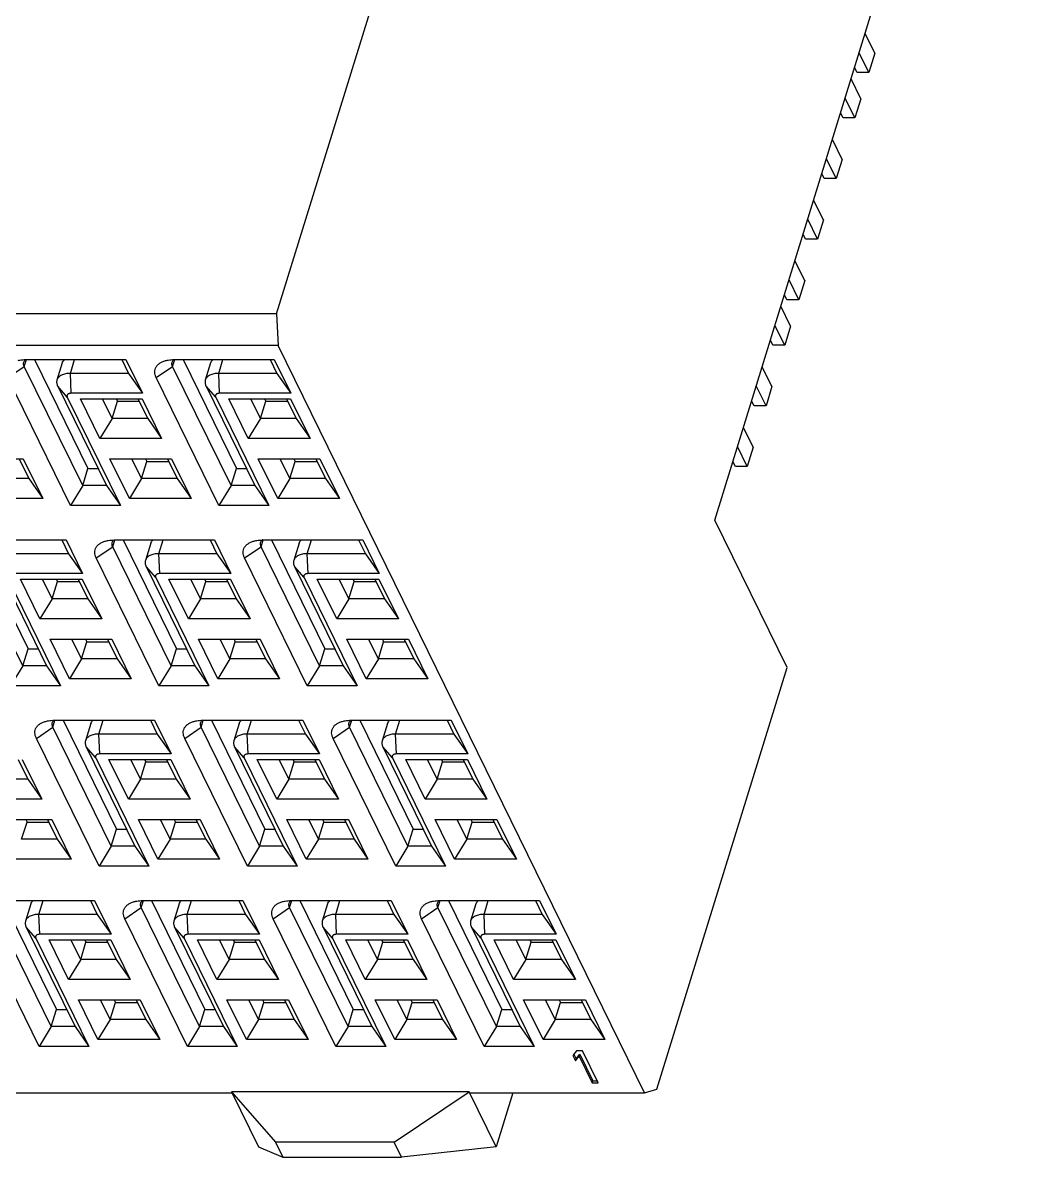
# Model space of a CAD drawing. Extents: x 0 to 420, y 0 to 297.
# Drawn here: x 295.8 to 311.19, y 201.78 to 219.38 of the extents above; entities that cross this region are included whole.
import ezdxf

# ---------------------------------------------------------------- set-up
doc = ezdxf.new("R2010")
doc.units = 0
doc.header["$LTSCALE"] = 23.1
doc.layers.get('0').update_dxf_attribs({"linetype": 'CONTINUOUS'})

msp = doc.modelspace()

# ---------------------------------------------------------------- linework, layer by layer
at = {"color": 7, "linetype": 'CONTINUOUS'}
for p, q in [((299.743, 214.865), (306.412, 236.446)), ((306.544, 211.665), (311.192, 226.705)), ((309.027, 218.904), (308.876, 219.212)), ((308.935, 218.606), (308.784, 218.914)), ((309.027, 218.904), (308.935, 218.606)), ((308.751, 218.606), (308.713, 218.684)), ((308.935, 218.606), (308.751, 218.606)), ((308.81, 218.199), (308.658, 218.507)), ((308.718, 217.901), (308.566, 218.209)), ((308.81, 218.199), (308.718, 217.901)), ((308.533, 217.901), (308.495, 217.979)), ((308.718, 217.901), (308.533, 217.901)), ((308.519, 217.259), (308.368, 217.567)), ((308.427, 216.961), (308.276, 217.269)), ((308.519, 217.259), (308.427, 216.961)), ((308.243, 216.961), (308.205, 217.039)), ((308.427, 216.961), (308.243, 216.961)), ((308.229, 216.319), (308.077, 216.627)), ((308.137, 216.021), (307.985, 216.329)), ((308.229, 216.319), (308.137, 216.021)), ((307.952, 216.021), (307.914, 216.099)), ((308.137, 216.021), (307.952, 216.021)), ((307.938, 215.379), (307.787, 215.687)), ((307.846, 215.081), (307.695, 215.389)), ((307.938, 215.379), (307.846, 215.081)), ((307.662, 215.081), (307.624, 215.159)), ((307.846, 215.081), (307.662, 215.081)), ((307.72, 214.674), (307.569, 214.982)), ((299.743, 214.865), (294.723, 214.865)), ((299.743, 214.865), (299.765, 214.373)), ((307.628, 214.376), (307.477, 214.684)), ((307.72, 214.674), (307.628, 214.376)), ((299.765, 214.373), (294.745, 214.373)), ((305.454, 202.78), (299.765, 214.373)), ((307.444, 214.376), (307.406, 214.454)), ((307.628, 214.376), (307.444, 214.376)), ((295.571, 213.873), (295.827, 214.045)), ((295.827, 214.045), (295.86, 214.153)), ((296.733, 212.199), (295.827, 214.045)), ((295.848, 214.153), (297.405, 214.153)), ((295.987, 214.153), (296.815, 212.465)), ((296.416, 214.101), (296.334, 213.835)), ((296.542, 213.94), (296.608, 214.153)), ((297.34, 214.153), (297.444, 213.94)), ((297.405, 214.153), (297.661, 213.63)), ((297.873, 213.873), (298.129, 214.045)), ((298.129, 214.045), (298.163, 214.153)), ((299.035, 212.199), (298.129, 214.045)), ((298.151, 214.153), (299.707, 214.153)), ((298.29, 214.153), (299.118, 212.465)), ((298.719, 214.101), (298.636, 213.835)), ((298.844, 213.94), (298.91, 214.153)), ((299.642, 214.153), (299.747, 213.94)), ((299.707, 214.153), (299.964, 213.63)), ((307.43, 213.734), (307.279, 214.042)), ((296.544, 211.89), (295.571, 213.873)), ((297.444, 213.94), (296.542, 213.94)), ((296.556, 213.63), (296.542, 213.94)), ((297.444, 213.94), (297.661, 213.63)), ((298.847, 211.89), (297.873, 213.873)), ((299.747, 213.94), (298.844, 213.94)), ((298.858, 213.63), (298.844, 213.94)), ((299.747, 213.94), (299.964, 213.63)), ((296.494, 213.568), (296.345, 213.741)), ((296.345, 213.741), (297.101, 212.199)), ((298.797, 213.568), (298.647, 213.741)), ((298.647, 213.741), (299.404, 212.199)), ((307.338, 213.436), (307.187, 213.744)), ((307.43, 213.734), (307.338, 213.436)), ((296.494, 213.568), (297.318, 211.89)), ((297.661, 213.63), (296.556, 213.63)), ((296.698, 213.547), (297.656, 213.547)), ((297, 212.931), (296.698, 213.547)), ((297.189, 213.24), (297.039, 213.547)), ((297.189, 213.24), (297.271, 213.507)), ((297.252, 213.547), (297.271, 213.507)), ((297.271, 213.507), (297.611, 213.507)), ((297.591, 213.547), (297.742, 213.24)), ((297.656, 213.547), (297.958, 212.931)), ((298.797, 213.568), (299.62, 211.89)), ((299.964, 213.63), (298.858, 213.63)), ((299.001, 213.547), (299.959, 213.547)), ((299.303, 212.931), (299.001, 213.547)), ((299.492, 213.24), (299.341, 213.547)), ((299.492, 213.24), (299.574, 213.507)), ((299.554, 213.547), (299.574, 213.507)), ((299.574, 213.507), (299.913, 213.507)), ((299.894, 213.547), (300.044, 213.24)), ((299.959, 213.547), (300.261, 212.931)), ((307.154, 213.436), (307.115, 213.514)), ((307.338, 213.436), (307.154, 213.436)), ((297.189, 213.24), (297, 212.931)), ((297.742, 213.24), (297.189, 213.24)), ((297.742, 213.24), (297.958, 212.931)), ((299.492, 213.24), (299.303, 212.931)), ((300.044, 213.24), (299.492, 213.24)), ((300.044, 213.24), (300.261, 212.931)), ((307.139, 212.794), (306.988, 213.102)), ((297.958, 212.931), (297, 212.931)), ((300.261, 212.931), (299.303, 212.931)), ((307.047, 212.496), (306.896, 212.804)), ((307.139, 212.794), (307.047, 212.496)), ((294.853, 212.614), (295.811, 212.614)), ((295.746, 212.614), (295.896, 212.308)), ((295.811, 212.614), (296.113, 211.999)), ((297.156, 212.614), (298.114, 212.614)), ((297.458, 211.999), (297.156, 212.614)), ((297.646, 212.308), (297.496, 212.614)), ((297.709, 212.614), (297.729, 212.574)), ((298.049, 212.614), (298.199, 212.308)), ((298.114, 212.614), (298.416, 211.999)), ((299.458, 212.614), (300.416, 212.614)), ((299.76, 211.999), (299.458, 212.614)), ((299.949, 212.308), (299.799, 212.614)), ((300.012, 212.614), (300.031, 212.574)), ((300.351, 212.614), (300.502, 212.308)), ((300.416, 212.614), (300.718, 211.999)), ((296.733, 212.199), (296.815, 212.465)), ((296.815, 212.465), (296.97, 212.465)), ((297.646, 212.308), (297.729, 212.574)), ((297.729, 212.574), (298.068, 212.574)), ((299.035, 212.199), (299.118, 212.465)), ((299.118, 212.465), (299.273, 212.465)), ((299.949, 212.308), (300.031, 212.574)), ((300.031, 212.574), (300.371, 212.574)), ((306.863, 212.496), (306.825, 212.574)), ((307.047, 212.496), (306.863, 212.496)), ((295.896, 212.308), (295.344, 212.308)), ((295.896, 212.308), (296.113, 211.999)), ((297.646, 212.308), (297.458, 211.999)), ((298.199, 212.308), (297.646, 212.308)), ((298.199, 212.308), (298.416, 211.999)), ((299.949, 212.308), (299.76, 211.999)), ((300.502, 212.308), (299.949, 212.308)), ((300.502, 212.308), (300.718, 211.999)), ((296.733, 212.199), (296.544, 211.89)), ((297.101, 212.199), (296.733, 212.199)), ((297.101, 212.199), (297.318, 211.89)), ((299.035, 212.199), (298.847, 211.89)), ((299.404, 212.199), (299.035, 212.199)), ((299.404, 212.199), (299.62, 211.89)), ((296.113, 211.999), (295.155, 211.999)), ((298.416, 211.999), (297.458, 211.999)), ((300.718, 211.999), (299.76, 211.999)), ((297.318, 211.89), (296.544, 211.89)), ((299.62, 211.89), (298.847, 211.89)), ((307.667, 209.378), (306.544, 211.665)), ((295.803, 209.402), (294.897, 211.248)), ((294.918, 211.355), (296.475, 211.355)), ((295.057, 211.355), (295.885, 209.668)), ((296.41, 211.355), (296.514, 211.142)), ((296.475, 211.355), (296.731, 210.833)), ((296.944, 211.076), (297.199, 211.248)), ((297.199, 211.248), (297.233, 211.355)), ((298.105, 209.402), (297.199, 211.248)), ((297.221, 211.355), (298.777, 211.355)), ((297.36, 211.355), (298.188, 209.668)), ((297.789, 211.304), (297.706, 211.038)), ((297.914, 211.142), (297.98, 211.355)), ((298.713, 211.355), (298.817, 211.142)), ((298.777, 211.355), (299.034, 210.833)), ((299.246, 211.076), (299.502, 211.248)), ((299.502, 211.248), (299.535, 211.355)), ((300.408, 209.402), (299.502, 211.248)), ((299.523, 211.355), (301.08, 211.355)), ((299.662, 211.355), (300.49, 209.668)), ((300.091, 211.304), (300.009, 211.038)), ((300.217, 211.142), (300.283, 211.355)), ((301.015, 211.355), (301.12, 211.142)), ((301.08, 211.355), (301.336, 210.833)), ((296.514, 211.142), (295.612, 211.142)), ((296.514, 211.142), (296.731, 210.833)), ((297.917, 209.093), (296.944, 211.076)), ((298.817, 211.142), (297.914, 211.142)), ((297.928, 210.833), (297.914, 211.142)), ((298.817, 211.142), (299.034, 210.833)), ((300.219, 209.093), (299.246, 211.076)), ((301.12, 211.142), (300.217, 211.142)), ((300.231, 210.833), (300.217, 211.142)), ((301.12, 211.142), (301.336, 210.833)), ((295.415, 210.943), (296.171, 209.402)), ((297.867, 210.771), (297.717, 210.943)), ((297.717, 210.943), (298.474, 209.402)), ((300.169, 210.771), (300.02, 210.943)), ((300.02, 210.943), (300.776, 209.402)), ((295.564, 210.771), (296.388, 209.093)), ((296.731, 210.833), (295.626, 210.833)), ((295.768, 210.749), (296.726, 210.749)), ((296.07, 210.134), (295.768, 210.749)), ((296.259, 210.443), (296.109, 210.749)), ((296.259, 210.443), (296.341, 210.709)), ((296.322, 210.749), (296.341, 210.709)), ((296.341, 210.709), (296.681, 210.709)), ((296.661, 210.749), (296.812, 210.443)), ((296.726, 210.749), (297.028, 210.134)), ((297.867, 210.771), (298.69, 209.093)), ((299.034, 210.833), (297.928, 210.833)), ((298.071, 210.749), (299.029, 210.749)), ((298.373, 210.134), (298.071, 210.749)), ((298.562, 210.443), (298.411, 210.749)), ((298.562, 210.443), (298.644, 210.709)), ((298.624, 210.749), (298.644, 210.709)), ((298.644, 210.709), (298.983, 210.709)), ((298.964, 210.749), (299.114, 210.443)), ((299.029, 210.749), (299.331, 210.134)), ((300.169, 210.771), (300.993, 209.093)), ((301.336, 210.833), (300.231, 210.833)), ((300.373, 210.749), (301.331, 210.749)), ((300.675, 210.134), (300.373, 210.749)), ((300.864, 210.443), (300.714, 210.749)), ((300.864, 210.443), (300.947, 210.709)), ((300.927, 210.749), (300.947, 210.709)), ((300.947, 210.709), (301.286, 210.709)), ((301.267, 210.749), (301.417, 210.443)), ((301.331, 210.749), (301.633, 210.134)), ((296.259, 210.443), (296.07, 210.134)), ((296.812, 210.443), (296.259, 210.443)), ((296.812, 210.443), (297.028, 210.134)), ((298.562, 210.443), (298.373, 210.134)), ((299.114, 210.443), (298.562, 210.443)), ((299.114, 210.443), (299.331, 210.134)), ((300.864, 210.443), (300.675, 210.134)), ((301.417, 210.443), (300.864, 210.443)), ((301.417, 210.443), (301.633, 210.134)), ((297.028, 210.134), (296.07, 210.134)), ((299.331, 210.134), (298.373, 210.134)), ((301.633, 210.134), (300.675, 210.134)), ((296.226, 209.817), (297.184, 209.817)), ((296.528, 209.201), (296.226, 209.817)), ((296.716, 209.511), (296.566, 209.817)), ((296.779, 209.817), (296.799, 209.777)), ((297.119, 209.817), (297.269, 209.511)), ((297.184, 209.817), (297.486, 209.201)), ((298.528, 209.817), (299.486, 209.817)), ((298.83, 209.201), (298.528, 209.817)), ((299.019, 209.511), (298.869, 209.817)), ((299.082, 209.817), (299.101, 209.777)), ((299.421, 209.817), (299.572, 209.511)), ((299.486, 209.817), (299.788, 209.201)), ((300.831, 209.817), (301.789, 209.817)), ((301.133, 209.201), (300.831, 209.817)), ((301.322, 209.511), (301.171, 209.817)), ((301.384, 209.817), (301.404, 209.777)), ((301.724, 209.817), (301.874, 209.511)), ((301.789, 209.817), (302.091, 209.201)), ((295.803, 209.402), (295.885, 209.668)), ((295.885, 209.668), (296.04, 209.668)), ((296.716, 209.511), (296.799, 209.777)), ((296.799, 209.777), (297.138, 209.777)), ((298.105, 209.402), (298.188, 209.668)), ((298.188, 209.668), (298.343, 209.668)), ((299.019, 209.511), (299.101, 209.777)), ((299.101, 209.777), (299.441, 209.777)), ((300.408, 209.402), (300.49, 209.668)), ((300.49, 209.668), (300.646, 209.668)), ((301.322, 209.511), (301.404, 209.777)), ((301.404, 209.777), (301.744, 209.777)), ((296.716, 209.511), (296.528, 209.201)), ((297.269, 209.511), (296.716, 209.511)), ((297.269, 209.511), (297.486, 209.201)), ((299.019, 209.511), (298.83, 209.201)), ((299.572, 209.511), (299.019, 209.511)), ((299.572, 209.511), (299.788, 209.201)), ((301.322, 209.511), (301.133, 209.201)), ((301.874, 209.511), (301.322, 209.511)), ((301.874, 209.511), (302.091, 209.201)), ((295.803, 209.402), (295.614, 209.093)), ((296.171, 209.402), (295.803, 209.402)), ((296.171, 209.402), (296.388, 209.093)), ((298.105, 209.402), (297.917, 209.093)), ((298.474, 209.402), (298.105, 209.402)), ((298.474, 209.402), (298.69, 209.093)), ((300.408, 209.402), (300.219, 209.093)), ((300.776, 209.402), (300.408, 209.402)), ((300.776, 209.402), (300.993, 209.093)), ((305.645, 202.837), (307.667, 209.378)), ((296.388, 209.093), (295.614, 209.093)), ((297.486, 209.201), (296.528, 209.201)), ((298.69, 209.093), (297.917, 209.093)), ((299.788, 209.201), (298.83, 209.201)), ((300.993, 209.093), (300.219, 209.093)), ((302.091, 209.201), (301.133, 209.201)), ((296.269, 208.451), (296.303, 208.558)), ((296.291, 208.558), (297.847, 208.558)), ((296.43, 208.558), (297.258, 206.871)), ((296.984, 208.345), (297.05, 208.558)), ((297.783, 208.558), (297.887, 208.345)), ((297.847, 208.558), (298.104, 208.036)), ((298.572, 208.451), (298.605, 208.558)), ((298.593, 208.558), (300.15, 208.558)), ((298.732, 208.558), (299.56, 206.871)), ((299.287, 208.345), (299.353, 208.558)), ((300.085, 208.558), (300.19, 208.345)), ((300.15, 208.558), (300.406, 208.036)), ((300.875, 208.451), (300.908, 208.558)), ((300.896, 208.558), (302.453, 208.558)), ((301.035, 208.558), (301.863, 206.871)), ((301.59, 208.345), (301.656, 208.558)), ((302.388, 208.558), (302.492, 208.345)), ((302.453, 208.558), (302.709, 208.036)), ((296.014, 208.278), (296.269, 208.451)), ((297.175, 206.605), (296.269, 208.451)), ((296.859, 208.507), (296.776, 208.241)), ((298.316, 208.278), (298.572, 208.451)), ((299.478, 206.605), (298.572, 208.451)), ((299.161, 208.507), (299.079, 208.241)), ((300.619, 208.278), (300.875, 208.451)), ((301.781, 206.605), (300.875, 208.451)), ((301.464, 208.507), (301.382, 208.241)), ((296.987, 206.295), (296.014, 208.278)), ((297.887, 208.345), (296.984, 208.345)), ((296.998, 208.036), (296.984, 208.345)), ((297.887, 208.345), (298.104, 208.036)), ((299.289, 206.295), (298.316, 208.278)), ((300.19, 208.345), (299.287, 208.345)), ((299.301, 208.036), (299.287, 208.345)), ((300.19, 208.345), (300.406, 208.036)), ((301.592, 206.295), (300.619, 208.278)), ((302.492, 208.345), (301.59, 208.345)), ((301.604, 208.036), (301.59, 208.345)), ((302.492, 208.345), (302.709, 208.036)), ((296.937, 207.974), (296.787, 208.146)), ((296.787, 208.146), (297.544, 206.605)), ((298.104, 208.036), (296.998, 208.036)), ((299.239, 207.974), (299.09, 208.146)), ((299.09, 208.146), (299.846, 206.605)), ((300.406, 208.036), (299.301, 208.036)), ((301.542, 207.974), (301.393, 208.146)), ((301.393, 208.146), (302.149, 206.605)), ((302.709, 208.036), (301.604, 208.036)), ((295.731, 207.952), (295.882, 207.646)), ((295.796, 207.952), (296.098, 207.337)), ((296.937, 207.974), (297.76, 206.295)), ((297.141, 207.952), (298.099, 207.952)), ((297.443, 207.337), (297.141, 207.952)), ((297.632, 207.646), (297.481, 207.952)), ((297.632, 207.646), (297.714, 207.912)), ((297.694, 207.952), (297.714, 207.912)), ((297.714, 207.912), (298.054, 207.912)), ((298.034, 207.952), (298.184, 207.646)), ((298.099, 207.952), (298.401, 207.337)), ((299.239, 207.974), (300.063, 206.295)), ((299.443, 207.952), (300.401, 207.952)), ((299.745, 207.337), (299.443, 207.952)), ((299.934, 207.646), (299.784, 207.952)), ((299.934, 207.646), (300.017, 207.912)), ((299.997, 207.952), (300.017, 207.912)), ((300.017, 207.912), (300.356, 207.912)), ((300.337, 207.952), (300.487, 207.646)), ((300.401, 207.952), (300.703, 207.337)), ((301.542, 207.974), (302.366, 206.295)), ((301.746, 207.952), (302.704, 207.952)), ((302.048, 207.337), (301.746, 207.952)), ((302.237, 207.646), (302.087, 207.952)), ((302.237, 207.646), (302.319, 207.912)), ((302.3, 207.952), (302.319, 207.912)), ((302.319, 207.912), (302.659, 207.912)), ((302.639, 207.952), (302.79, 207.646)), ((302.704, 207.952), (303.006, 207.337)), ((295.882, 207.646), (295.329, 207.646)), ((295.882, 207.646), (296.098, 207.337)), ((297.632, 207.646), (297.443, 207.337)), ((298.184, 207.646), (297.632, 207.646)), ((298.184, 207.646), (298.401, 207.337)), ((299.934, 207.646), (299.745, 207.337)), ((300.487, 207.646), (299.934, 207.646)), ((300.487, 207.646), (300.703, 207.337)), ((302.237, 207.646), (302.048, 207.337)), ((302.79, 207.646), (302.237, 207.646)), ((302.79, 207.646), (303.006, 207.337)), ((296.098, 207.337), (295.14, 207.337)), ((298.401, 207.337), (297.443, 207.337)), ((300.703, 207.337), (299.745, 207.337)), ((303.006, 207.337), (302.048, 207.337)), ((295.296, 207.02), (296.254, 207.02)), ((295.786, 206.713), (295.869, 206.98)), ((295.849, 207.02), (295.869, 206.98)), ((295.869, 206.98), (296.208, 206.98)), ((296.189, 207.02), (296.339, 206.713)), ((296.254, 207.02), (296.556, 206.404)), ((297.598, 207.02), (298.556, 207.02)), ((297.9, 206.404), (297.598, 207.02)), ((298.089, 206.713), (297.939, 207.02)), ((298.089, 206.713), (298.171, 206.98)), ((298.152, 207.02), (298.171, 206.98)), ((298.171, 206.98), (298.511, 206.98)), ((298.491, 207.02), (298.642, 206.713)), ((298.556, 207.02), (298.858, 206.404)), ((299.901, 207.02), (300.859, 207.02)), ((300.203, 206.404), (299.901, 207.02)), ((300.392, 206.713), (300.241, 207.02)), ((300.392, 206.713), (300.474, 206.98)), ((300.454, 207.02), (300.474, 206.98)), ((300.474, 206.98), (300.814, 206.98)), ((300.794, 207.02), (300.944, 206.713)), ((300.859, 207.02), (301.161, 206.404)), ((302.204, 207.02), (303.162, 207.02)), ((302.506, 206.404), (302.204, 207.02)), ((302.694, 206.713), (302.544, 207.02)), ((302.694, 206.713), (302.777, 206.98)), ((302.757, 207.02), (302.777, 206.98)), ((302.777, 206.98), (303.116, 206.98)), ((303.097, 207.02), (303.247, 206.713)), ((303.162, 207.02), (303.464, 206.404)), ((297.175, 206.605), (297.258, 206.871)), ((297.258, 206.871), (297.413, 206.871)), ((299.478, 206.605), (299.56, 206.871)), ((299.56, 206.871), (299.716, 206.871)), ((301.781, 206.605), (301.863, 206.871)), ((301.863, 206.871), (302.018, 206.871)), ((296.339, 206.713), (295.786, 206.713)), ((296.339, 206.713), (296.556, 206.404)), ((298.089, 206.713), (297.9, 206.404)), ((298.642, 206.713), (298.089, 206.713)), ((298.642, 206.713), (298.858, 206.404)), ((300.392, 206.713), (300.203, 206.404)), ((300.944, 206.713), (300.392, 206.713)), ((300.944, 206.713), (301.161, 206.404)), ((302.694, 206.713), (302.506, 206.404)), ((303.247, 206.713), (302.694, 206.713)), ((303.247, 206.713), (303.464, 206.404)), ((297.175, 206.605), (296.987, 206.295)), ((297.544, 206.605), (297.175, 206.605)), ((297.544, 206.605), (297.76, 206.295)), ((299.478, 206.605), (299.289, 206.295)), ((299.846, 206.605), (299.478, 206.605)), ((299.846, 206.605), (300.063, 206.295)), ((301.781, 206.605), (301.592, 206.295)), ((302.149, 206.605), (301.781, 206.605)), ((302.149, 206.605), (302.366, 206.295)), ((296.556, 206.404), (295.598, 206.404)), ((297.76, 206.295), (296.987, 206.295)), ((298.858, 206.404), (297.9, 206.404)), ((300.063, 206.295), (299.289, 206.295)), ((301.161, 206.404), (300.203, 206.404)), ((302.366, 206.295), (301.592, 206.295)), ((303.464, 206.404), (302.506, 206.404)), ((295.361, 205.761), (296.917, 205.761)), ((295.5, 205.761), (296.328, 204.074)), ((296.054, 205.548), (296.12, 205.761)), ((296.853, 205.761), (296.957, 205.548)), ((296.917, 205.761), (297.174, 205.239)), ((297.642, 205.653), (297.675, 205.761)), ((297.663, 205.761), (299.22, 205.761)), ((297.802, 205.761), (298.63, 204.074)), ((298.357, 205.548), (298.423, 205.761)), ((299.155, 205.761), (299.26, 205.548)), ((299.22, 205.761), (299.476, 205.239)), ((299.945, 205.653), (299.978, 205.761)), ((299.966, 205.761), (301.523, 205.761)), ((300.105, 205.761), (300.933, 204.074)), ((300.66, 205.548), (300.726, 205.761)), ((301.458, 205.761), (301.562, 205.548)), ((301.523, 205.761), (301.779, 205.239)), ((302.247, 205.653), (302.281, 205.761)), ((302.269, 205.761), (303.825, 205.761)), ((302.408, 205.761), (303.236, 204.074)), ((302.962, 205.548), (303.028, 205.761)), ((303.761, 205.761), (303.865, 205.548)), ((303.825, 205.761), (304.082, 205.239)), ((296.245, 203.807), (295.339, 205.653)), ((295.929, 205.71), (295.846, 205.443)), ((297.386, 205.481), (297.642, 205.653)), ((298.548, 203.807), (297.642, 205.653)), ((298.231, 205.71), (298.149, 205.443)), ((299.689, 205.481), (299.945, 205.653)), ((300.851, 203.807), (299.945, 205.653)), ((300.534, 205.71), (300.452, 205.443)), ((301.992, 205.481), (302.247, 205.653)), ((303.153, 203.807), (302.247, 205.653)), ((302.837, 205.71), (302.754, 205.443)), ((296.057, 203.498), (295.084, 205.481)), ((296.957, 205.548), (296.054, 205.548)), ((296.068, 205.239), (296.054, 205.548)), ((296.957, 205.548), (297.174, 205.239)), ((298.359, 203.498), (297.386, 205.481)), ((299.26, 205.548), (298.357, 205.548)), ((298.371, 205.239), (298.357, 205.548)), ((299.26, 205.548), (299.476, 205.239)), ((300.662, 203.498), (299.689, 205.481)), ((301.562, 205.548), (300.66, 205.548)), ((300.674, 205.239), (300.66, 205.548)), ((301.562, 205.548), (301.779, 205.239)), ((302.965, 203.498), (301.992, 205.481)), ((303.865, 205.548), (302.962, 205.548)), ((302.976, 205.239), (302.962, 205.548)), ((303.865, 205.548), (304.082, 205.239)), ((296.007, 205.177), (295.857, 205.349)), ((295.857, 205.349), (296.614, 203.807)), ((297.174, 205.239), (296.068, 205.239)), ((298.309, 205.177), (298.16, 205.349)), ((298.16, 205.349), (298.917, 203.807)), ((299.476, 205.239), (298.371, 205.239)), ((300.612, 205.177), (300.463, 205.349)), ((300.463, 205.349), (301.219, 203.807)), ((301.779, 205.239), (300.674, 205.239)), ((302.915, 205.177), (302.765, 205.349)), ((302.765, 205.349), (303.522, 203.807)), ((304.082, 205.239), (302.976, 205.239)), ((296.007, 205.177), (296.83, 203.498)), ((296.211, 205.155), (297.169, 205.155)), ((296.513, 204.539), (296.211, 205.155)), ((296.702, 204.848), (296.551, 205.155)), ((296.702, 204.848), (296.784, 205.115)), ((296.764, 205.155), (296.784, 205.115)), ((296.784, 205.115), (297.124, 205.115)), ((297.104, 205.155), (297.254, 204.848)), ((297.169, 205.155), (297.471, 204.539)), ((298.309, 205.177), (299.133, 203.498)), ((298.514, 205.155), (299.471, 205.155)), ((298.815, 204.539), (298.514, 205.155)), ((299.004, 204.848), (298.854, 205.155)), ((299.004, 204.848), (299.087, 205.115)), ((299.067, 205.155), (299.087, 205.115)), ((299.087, 205.115), (299.426, 205.115)), ((299.407, 205.155), (299.557, 204.848)), ((299.471, 205.155), (299.773, 204.539)), ((300.612, 205.177), (301.436, 203.498)), ((300.816, 205.155), (301.774, 205.155)), ((301.118, 204.539), (300.816, 205.155)), ((301.307, 204.848), (301.157, 205.155)), ((301.307, 204.848), (301.389, 205.115)), ((301.37, 205.155), (301.389, 205.115)), ((301.389, 205.115), (301.729, 205.115)), ((301.709, 205.155), (301.86, 204.848)), ((301.774, 205.155), (302.076, 204.539)), ((302.915, 205.177), (303.738, 203.498)), ((303.119, 205.155), (304.077, 205.155)), ((303.421, 204.539), (303.119, 205.155)), ((303.61, 204.848), (303.459, 205.155)), ((303.61, 204.848), (303.692, 205.115)), ((303.672, 205.155), (303.692, 205.115)), ((303.692, 205.115), (304.032, 205.115)), ((304.012, 205.155), (304.162, 204.848)), ((304.077, 205.155), (304.379, 204.539)), ((296.702, 204.848), (296.513, 204.539)), ((297.254, 204.848), (296.702, 204.848)), ((297.254, 204.848), (297.471, 204.539)), ((299.004, 204.848), (298.815, 204.539)), ((299.557, 204.848), (299.004, 204.848)), ((299.557, 204.848), (299.773, 204.539)), ((301.307, 204.848), (301.118, 204.539)), ((301.86, 204.848), (301.307, 204.848)), ((301.86, 204.848), (302.076, 204.539)), ((303.61, 204.848), (303.421, 204.539)), ((304.162, 204.848), (303.61, 204.848)), ((304.162, 204.848), (304.379, 204.539)), ((297.471, 204.539), (296.513, 204.539)), ((299.773, 204.539), (298.815, 204.539)), ((302.076, 204.539), (301.118, 204.539)), ((304.379, 204.539), (303.421, 204.539)), ((296.668, 204.222), (297.626, 204.222)), ((296.97, 203.607), (296.668, 204.222)), ((297.159, 203.916), (297.009, 204.222)), ((297.159, 203.916), (297.241, 204.182)), ((297.222, 204.222), (297.241, 204.182)), ((297.241, 204.182), (297.581, 204.182)), ((297.562, 204.222), (297.712, 203.916)), ((297.626, 204.222), (297.928, 203.607)), ((298.971, 204.222), (299.929, 204.222)), ((299.273, 203.607), (298.971, 204.222)), ((299.462, 203.916), (299.312, 204.222)), ((299.462, 203.916), (299.544, 204.182)), ((299.525, 204.222), (299.544, 204.182)), ((299.544, 204.182), (299.884, 204.182)), ((299.864, 204.222), (300.014, 203.916)), ((299.929, 204.222), (300.231, 203.607)), ((301.274, 204.222), (302.232, 204.222)), ((301.576, 203.607), (301.274, 204.222)), ((301.764, 203.916), (301.614, 204.222)), ((301.764, 203.916), (301.847, 204.182)), ((301.827, 204.222), (301.847, 204.182)), ((301.847, 204.182), (302.186, 204.182)), ((302.167, 204.222), (302.317, 203.916)), ((302.232, 204.222), (302.534, 203.607)), ((303.576, 204.222), (304.534, 204.222)), ((303.878, 203.607), (303.576, 204.222)), ((304.067, 203.916), (303.917, 204.222)), ((304.067, 203.916), (304.149, 204.182)), ((304.13, 204.222), (304.149, 204.182)), ((304.149, 204.182), (304.489, 204.182)), ((304.469, 204.222), (304.62, 203.916)), ((304.534, 204.222), (304.836, 203.607)), ((296.245, 203.807), (296.328, 204.074)), ((296.328, 204.074), (296.483, 204.074)), ((298.548, 203.807), (298.63, 204.074)), ((298.63, 204.074), (298.786, 204.074)), ((300.851, 203.807), (300.933, 204.074)), ((300.933, 204.074), (301.088, 204.074)), ((303.153, 203.807), (303.236, 204.074)), ((303.236, 204.074), (303.391, 204.074)), ((296.245, 203.807), (296.057, 203.498)), ((296.614, 203.807), (296.245, 203.807)), ((296.614, 203.807), (296.83, 203.498)), ((297.159, 203.916), (296.97, 203.607)), ((297.712, 203.916), (297.159, 203.916)), ((297.712, 203.916), (297.928, 203.607)), ((298.548, 203.807), (298.359, 203.498)), ((298.917, 203.807), (298.548, 203.807)), ((298.917, 203.807), (299.133, 203.498)), ((299.462, 203.916), (299.273, 203.607)), ((300.014, 203.916), (299.462, 203.916)), ((300.014, 203.916), (300.231, 203.607)), ((300.851, 203.807), (300.662, 203.498)), ((301.219, 203.807), (300.851, 203.807)), ((301.219, 203.807), (301.436, 203.498)), ((301.764, 203.916), (301.576, 203.607)), ((302.317, 203.916), (301.764, 203.916)), ((302.317, 203.916), (302.534, 203.607)), ((303.153, 203.807), (302.965, 203.498)), ((303.522, 203.807), (303.153, 203.807)), ((303.522, 203.807), (303.738, 203.498)), ((304.067, 203.916), (303.878, 203.607)), ((304.62, 203.916), (304.067, 203.916)), ((304.62, 203.916), (304.836, 203.607)), ((296.83, 203.498), (296.057, 203.498)), ((297.928, 203.607), (296.97, 203.607)), ((299.133, 203.498), (298.359, 203.498)), ((300.231, 203.607), (299.273, 203.607)), ((301.436, 203.498), (300.662, 203.498)), ((302.534, 203.607), (301.576, 203.607)), ((303.738, 203.498), (302.965, 203.498)), ((304.836, 203.607), (303.878, 203.607)), ((304.397, 203.433), (304.341, 203.359)), ((304.341, 203.359), (304.382, 203.274)), ((304.356, 203.379), (304.392, 203.306)), ((304.382, 203.274), (304.438, 203.348)), ((304.382, 203.274), (304.392, 203.306)), ((304.392, 203.306), (304.448, 203.38)), ((304.489, 203.433), (304.397, 203.433)), ((304.438, 203.348), (304.448, 203.38)), ((304.438, 203.348), (304.641, 202.936)), ((304.448, 203.38), (304.65, 202.967)), ((304.733, 202.936), (304.489, 203.433)), ((304.641, 202.936), (304.65, 202.967)), ((304.641, 202.936), (304.733, 202.936)), ((304.65, 202.967), (304.717, 202.967)), ((288.921, 202.78), (299.052, 202.78)), ((302.729, 202.796), (299.045, 202.796)), ((299.045, 202.796), (299.724, 202.012)), ((299.045, 202.796), (299.464, 201.941)), ((301.566, 202.012), (302.729, 202.796)), ((303.148, 201.941), (302.729, 202.796)), ((302.737, 202.78), (305.454, 202.78)), ((303.408, 202.78), (303.148, 201.941)), ((305.454, 202.78), (305.645, 202.837)), ((299.464, 201.941), (299.838, 201.779)), ((301.566, 202.012), (299.724, 202.012)), ((299.724, 202.012), (299.838, 201.779)), ((301.68, 201.779), (301.566, 202.012)), ((303.148, 201.941), (301.68, 201.779)), ((299.838, 201.779), (301.68, 201.779))]:
    msp.add_line(p, q, dxfattribs=at)
for centre in [(295.913, 214.073), (298.215, 214.073), (297.285, 211.276), (299.588, 211.276), (296.355, 208.478), (298.658, 208.478), (300.961, 208.478), (297.728, 205.681), (300.031, 205.681), (302.333, 205.681)]:
    msp.add_arc(centre, 0.104, 129.9109, 130.8866, dxfattribs=at)
for points, knots in [([(295.731, 214.14), (295.74, 214.142), (295.778, 214.15), (295.818, 214.153), (295.848, 214.153)], [0, 0, 0, 0, 0.237804, 1, 1, 1, 1]), ([(295.827, 214.045), (295.821, 214.056), (295.816, 214.074), (295.815, 214.097), (295.817, 214.108), (295.819, 214.113)], [0, 0, 0, 0, 0.524624, 0.765859, 1, 1, 1, 1]), ([(295.819, 214.113), (295.821, 214.12), (295.828, 214.135), (295.839, 214.146), (295.845, 214.151)], [0, 0, 0, 0, 0.486303, 1, 1, 1, 1]), ([(296.416, 214.101), (296.419, 214.111), (296.428, 214.13), (296.442, 214.146), (296.45, 214.153)], [0, 0, 0, 0, 0.487408, 1, 1, 1, 1]), ([(297.873, 213.873), (297.867, 213.887), (297.856, 213.915), (297.849, 213.959), (297.855, 214.001), (297.871, 214.04), (297.899, 214.074), (297.936, 214.103), (297.982, 214.125), (298.015, 214.136), (298.033, 214.14)], [0, 0, 0, 0, 0.128285, 0.246477, 0.358631, 0.470091, 0.586364, 0.711891, 0.849419, 1, 1, 1, 1]), ([(298.033, 214.14), (298.042, 214.142), (298.081, 214.15), (298.121, 214.153), (298.151, 214.153)], [0, 0, 0, 0, 0.237804, 1, 1, 1, 1]), ([(298.129, 214.045), (298.124, 214.056), (298.118, 214.074), (298.118, 214.097), (298.12, 214.108), (298.121, 214.113)], [0, 0, 0, 0, 0.524624, 0.765859, 1, 1, 1, 1]), ([(298.121, 214.113), (298.124, 214.12), (298.131, 214.135), (298.141, 214.146), (298.147, 214.151)], [0, 0, 0, 0, 0.486303, 1, 1, 1, 1]), ([(298.719, 214.101), (298.722, 214.111), (298.731, 214.13), (298.744, 214.146), (298.752, 214.153)], [0, 0, 0, 0, 0.487408, 1, 1, 1, 1]), ([(296.542, 213.94), (296.517, 213.94), (296.47, 213.936), (296.415, 213.918), (296.379, 213.897), (296.359, 213.879), (296.343, 213.858), (296.336, 213.843), (296.334, 213.835)], [0, 0, 0, 0, 0.303136, 0.568677, 0.687088, 0.79692, 0.900234, 1, 1, 1, 1]), ([(298.844, 213.94), (298.819, 213.94), (298.772, 213.936), (298.717, 213.918), (298.682, 213.897), (298.661, 213.879), (298.646, 213.858), (298.639, 213.843), (298.636, 213.835)], [0, 0, 0, 0, 0.303136, 0.568677, 0.687088, 0.79692, 0.900234, 1, 1, 1, 1]), ([(296.334, 213.835), (296.331, 213.828), (296.328, 213.813), (296.329, 213.789), (296.334, 213.764), (296.341, 213.749), (296.345, 213.741)], [0, 0, 0, 0, 0.233696, 0.474473, 0.728411, 1, 1, 1, 1]), ([(298.636, 213.835), (298.634, 213.828), (298.631, 213.813), (298.632, 213.789), (298.637, 213.764), (298.643, 213.749), (298.647, 213.741)], [0, 0, 0, 0, 0.233696, 0.474473, 0.728411, 1, 1, 1, 1]), ([(296.556, 213.63), (296.545, 213.63), (296.528, 213.629), (296.51, 213.621), (296.499, 213.613), (296.492, 213.603), (296.489, 213.592), (296.489, 213.58), (296.492, 213.572), (296.494, 213.568)], [0, 0, 0, 0, 0.308853, 0.441708, 0.560274, 0.668318, 0.772532, 0.880894, 1, 1, 1, 1]), ([(298.858, 213.63), (298.847, 213.63), (298.831, 213.629), (298.812, 213.621), (298.802, 213.613), (298.795, 213.603), (298.791, 213.592), (298.792, 213.58), (298.795, 213.572), (298.797, 213.568)], [0, 0, 0, 0, 0.308853, 0.441708, 0.560274, 0.668318, 0.772532, 0.880894, 1, 1, 1, 1]), ([(296.944, 211.076), (296.937, 211.09), (296.926, 211.118), (296.92, 211.162), (296.925, 211.204), (296.941, 211.243), (296.969, 211.277), (297.006, 211.305), (297.052, 211.328), (297.085, 211.338), (297.103, 211.343)], [0, 0, 0, 0, 0.128285, 0.246477, 0.358631, 0.470091, 0.586364, 0.711891, 0.849419, 1, 1, 1, 1]), ([(297.103, 211.343), (297.112, 211.345), (297.151, 211.352), (297.191, 211.355), (297.221, 211.355)], [0, 0, 0, 0, 0.237804, 1, 1, 1, 1]), ([(297.199, 211.248), (297.194, 211.259), (297.188, 211.276), (297.188, 211.3), (297.19, 211.311), (297.192, 211.316)], [0, 0, 0, 0, 0.524624, 0.765859, 1, 1, 1, 1]), ([(297.192, 211.316), (297.194, 211.323), (297.201, 211.337), (297.211, 211.349), (297.217, 211.354)], [0, 0, 0, 0, 0.486303, 1, 1, 1, 1]), ([(297.789, 211.304), (297.792, 211.314), (297.801, 211.333), (297.814, 211.348), (297.822, 211.355)], [0, 0, 0, 0, 0.487408, 1, 1, 1, 1]), ([(299.246, 211.076), (299.239, 211.09), (299.228, 211.118), (299.222, 211.162), (299.227, 211.204), (299.244, 211.243), (299.272, 211.277), (299.309, 211.305), (299.354, 211.328), (299.388, 211.338), (299.406, 211.343)], [0, 0, 0, 0, 0.128285, 0.246477, 0.358631, 0.470091, 0.586364, 0.711891, 0.849419, 1, 1, 1, 1]), ([(299.406, 211.343), (299.415, 211.345), (299.454, 211.352), (299.493, 211.355), (299.523, 211.355)], [0, 0, 0, 0, 0.237804, 1, 1, 1, 1]), ([(299.502, 211.248), (299.497, 211.259), (299.491, 211.276), (299.49, 211.3), (299.493, 211.311), (299.494, 211.316)], [0, 0, 0, 0, 0.524624, 0.765859, 1, 1, 1, 1]), ([(299.494, 211.316), (299.496, 211.323), (299.503, 211.337), (299.514, 211.349), (299.52, 211.354)], [0, 0, 0, 0, 0.486303, 1, 1, 1, 1]), ([(300.091, 211.304), (300.094, 211.314), (300.103, 211.333), (300.117, 211.348), (300.125, 211.355)], [0, 0, 0, 0, 0.487408, 1, 1, 1, 1]), ([(297.706, 211.038), (297.704, 211.031), (297.701, 211.015), (297.702, 210.992), (297.707, 210.967), (297.713, 210.951), (297.717, 210.943)], [0, 0, 0, 0, 0.233696, 0.474473, 0.728411, 1, 1, 1, 1]), ([(297.914, 211.142), (297.889, 211.142), (297.842, 211.138), (297.787, 211.121), (297.752, 211.1), (297.731, 211.082), (297.716, 211.061), (297.709, 211.046), (297.706, 211.038)], [0, 0, 0, 0, 0.303136, 0.568677, 0.687088, 0.79692, 0.900234, 1, 1, 1, 1]), ([(300.009, 211.038), (300.007, 211.031), (300.004, 211.015), (300.004, 210.992), (300.01, 210.967), (300.016, 210.951), (300.02, 210.943)], [0, 0, 0, 0, 0.233696, 0.474473, 0.728411, 1, 1, 1, 1]), ([(300.217, 211.142), (300.192, 211.142), (300.145, 211.138), (300.09, 211.121), (300.055, 211.1), (300.034, 211.082), (300.018, 211.061), (300.011, 211.046), (300.009, 211.038)], [0, 0, 0, 0, 0.303136, 0.568677, 0.687088, 0.79692, 0.900234, 1, 1, 1, 1]), ([(297.928, 210.833), (297.917, 210.833), (297.901, 210.831), (297.882, 210.823), (297.872, 210.816), (297.865, 210.806), (297.861, 210.795), (297.862, 210.783), (297.865, 210.775), (297.867, 210.771)], [0, 0, 0, 0, 0.308853, 0.441708, 0.560274, 0.668318, 0.772532, 0.880894, 1, 1, 1, 1]), ([(300.231, 210.833), (300.22, 210.833), (300.204, 210.831), (300.185, 210.823), (300.175, 210.816), (300.167, 210.806), (300.164, 210.795), (300.165, 210.783), (300.167, 210.775), (300.169, 210.771)], [0, 0, 0, 0, 0.308853, 0.441708, 0.560274, 0.668318, 0.772532, 0.880894, 1, 1, 1, 1]), ([(296.173, 208.545), (296.183, 208.548), (296.221, 208.555), (296.261, 208.558), (296.291, 208.558)], [0, 0, 0, 0, 0.237804, 1, 1, 1, 1]), ([(296.262, 208.519), (296.264, 208.526), (296.271, 208.54), (296.281, 208.552), (296.287, 208.557)], [0, 0, 0, 0, 0.486303, 1, 1, 1, 1]), ([(296.859, 208.507), (296.862, 208.517), (296.871, 208.535), (296.884, 208.551), (296.892, 208.558)], [0, 0, 0, 0, 0.487408, 1, 1, 1, 1]), ([(298.476, 208.545), (298.485, 208.548), (298.524, 208.555), (298.563, 208.558), (298.593, 208.558)], [0, 0, 0, 0, 0.237804, 1, 1, 1, 1]), ([(298.564, 208.519), (298.566, 208.526), (298.573, 208.54), (298.584, 208.552), (298.59, 208.557)], [0, 0, 0, 0, 0.486303, 1, 1, 1, 1]), ([(299.161, 208.507), (299.164, 208.517), (299.173, 208.535), (299.187, 208.551), (299.195, 208.558)], [0, 0, 0, 0, 0.487408, 1, 1, 1, 1]), ([(300.779, 208.545), (300.788, 208.548), (300.826, 208.555), (300.866, 208.558), (300.896, 208.558)], [0, 0, 0, 0, 0.237804, 1, 1, 1, 1]), ([(300.867, 208.519), (300.869, 208.526), (300.876, 208.54), (300.887, 208.552), (300.893, 208.557)], [0, 0, 0, 0, 0.486303, 1, 1, 1, 1]), ([(301.464, 208.507), (301.467, 208.517), (301.476, 208.535), (301.49, 208.551), (301.498, 208.558)], [0, 0, 0, 0, 0.487408, 1, 1, 1, 1]), ([(296.014, 208.278), (296.007, 208.292), (295.996, 208.321), (295.99, 208.365), (295.995, 208.407), (296.011, 208.446), (296.039, 208.48), (296.076, 208.508), (296.122, 208.531), (296.155, 208.541), (296.173, 208.545)], [0, 0, 0, 0, 0.128285, 0.246477, 0.358631, 0.470091, 0.586364, 0.711891, 0.849419, 1, 1, 1, 1]), ([(296.269, 208.451), (296.264, 208.462), (296.258, 208.479), (296.258, 208.502), (296.26, 208.513), (296.262, 208.519)], [0, 0, 0, 0, 0.524624, 0.765859, 1, 1, 1, 1]), ([(298.316, 208.278), (298.309, 208.292), (298.298, 208.321), (298.292, 208.365), (298.297, 208.407), (298.314, 208.446), (298.342, 208.48), (298.379, 208.508), (298.424, 208.531), (298.458, 208.541), (298.476, 208.545)], [0, 0, 0, 0, 0.128285, 0.246477, 0.358631, 0.470091, 0.586364, 0.711891, 0.849419, 1, 1, 1, 1]), ([(298.572, 208.451), (298.567, 208.462), (298.561, 208.479), (298.56, 208.502), (298.563, 208.513), (298.564, 208.519)], [0, 0, 0, 0, 0.524624, 0.765859, 1, 1, 1, 1]), ([(300.619, 208.278), (300.612, 208.292), (300.601, 208.321), (300.595, 208.365), (300.6, 208.407), (300.617, 208.446), (300.644, 208.48), (300.681, 208.508), (300.727, 208.531), (300.761, 208.541), (300.779, 208.545)], [0, 0, 0, 0, 0.128285, 0.246477, 0.358631, 0.470091, 0.586364, 0.711891, 0.849419, 1, 1, 1, 1]), ([(300.875, 208.451), (300.869, 208.462), (300.864, 208.479), (300.863, 208.502), (300.865, 208.513), (300.867, 208.519)], [0, 0, 0, 0, 0.524624, 0.765859, 1, 1, 1, 1]), ([(296.776, 208.241), (296.774, 208.233), (296.771, 208.218), (296.772, 208.194), (296.777, 208.17), (296.783, 208.154), (296.787, 208.146)], [0, 0, 0, 0, 0.233696, 0.474473, 0.728411, 1, 1, 1, 1]), ([(296.984, 208.345), (296.959, 208.345), (296.912, 208.341), (296.857, 208.324), (296.822, 208.303), (296.801, 208.285), (296.786, 208.264), (296.779, 208.248), (296.776, 208.241)], [0, 0, 0, 0, 0.303136, 0.568677, 0.687088, 0.79692, 0.900234, 1, 1, 1, 1]), ([(299.079, 208.241), (299.077, 208.233), (299.074, 208.218), (299.074, 208.194), (299.08, 208.17), (299.086, 208.154), (299.09, 208.146)], [0, 0, 0, 0, 0.233696, 0.474473, 0.728411, 1, 1, 1, 1]), ([(299.287, 208.345), (299.262, 208.345), (299.215, 208.341), (299.16, 208.324), (299.125, 208.303), (299.104, 208.285), (299.088, 208.264), (299.081, 208.248), (299.079, 208.241)], [0, 0, 0, 0, 0.303136, 0.568677, 0.687088, 0.79692, 0.900234, 1, 1, 1, 1]), ([(301.382, 208.241), (301.379, 208.233), (301.376, 208.218), (301.377, 208.194), (301.382, 208.17), (301.389, 208.154), (301.393, 208.146)], [0, 0, 0, 0, 0.233696, 0.474473, 0.728411, 1, 1, 1, 1]), ([(301.59, 208.345), (301.565, 208.345), (301.518, 208.341), (301.463, 208.324), (301.428, 208.303), (301.407, 208.285), (301.391, 208.264), (301.384, 208.248), (301.382, 208.241)], [0, 0, 0, 0, 0.303136, 0.568677, 0.687088, 0.79692, 0.900234, 1, 1, 1, 1]), ([(296.998, 208.036), (296.987, 208.036), (296.971, 208.034), (296.952, 208.026), (296.942, 208.018), (296.935, 208.009), (296.931, 207.998), (296.932, 207.985), (296.935, 207.978), (296.937, 207.974)], [0, 0, 0, 0, 0.308853, 0.441708, 0.560274, 0.668318, 0.772532, 0.880894, 1, 1, 1, 1]), ([(299.301, 208.036), (299.29, 208.036), (299.274, 208.034), (299.255, 208.026), (299.245, 208.018), (299.237, 208.009), (299.234, 207.998), (299.235, 207.985), (299.237, 207.978), (299.239, 207.974)], [0, 0, 0, 0, 0.308853, 0.441708, 0.560274, 0.668318, 0.772532, 0.880894, 1, 1, 1, 1]), ([(301.604, 208.036), (301.593, 208.036), (301.576, 208.034), (301.558, 208.026), (301.547, 208.018), (301.54, 208.009), (301.537, 207.998), (301.537, 207.985), (301.54, 207.978), (301.542, 207.974)], [0, 0, 0, 0, 0.308853, 0.441708, 0.560274, 0.668318, 0.772532, 0.880894, 1, 1, 1, 1]), ([(295.929, 205.71), (295.932, 205.719), (295.941, 205.738), (295.954, 205.754), (295.962, 205.761)], [0, 0, 0, 0, 0.487408, 1, 1, 1, 1]), ([(297.386, 205.481), (297.379, 205.495), (297.368, 205.524), (297.362, 205.568), (297.367, 205.61), (297.384, 205.648), (297.412, 205.682), (297.449, 205.711), (297.494, 205.734), (297.528, 205.744), (297.546, 205.748)], [0, 0, 0, 0, 0.128285, 0.246477, 0.358631, 0.470091, 0.586364, 0.711891, 0.849419, 1, 1, 1, 1]), ([(297.546, 205.748), (297.555, 205.75), (297.594, 205.758), (297.633, 205.761), (297.663, 205.761)], [0, 0, 0, 0, 0.237804, 1, 1, 1, 1]), ([(297.634, 205.721), (297.636, 205.729), (297.643, 205.743), (297.654, 205.754), (297.66, 205.76)], [0, 0, 0, 0, 0.486303, 1, 1, 1, 1]), ([(298.231, 205.71), (298.234, 205.719), (298.243, 205.738), (298.257, 205.754), (298.265, 205.761)], [0, 0, 0, 0, 0.487408, 1, 1, 1, 1]), ([(299.689, 205.481), (299.682, 205.495), (299.671, 205.524), (299.665, 205.568), (299.67, 205.61), (299.687, 205.648), (299.714, 205.682), (299.751, 205.711), (299.797, 205.734), (299.831, 205.744), (299.849, 205.748)], [0, 0, 0, 0, 0.128285, 0.246477, 0.358631, 0.470091, 0.586364, 0.711891, 0.849419, 1, 1, 1, 1]), ([(299.849, 205.748), (299.858, 205.75), (299.897, 205.758), (299.936, 205.761), (299.966, 205.761)], [0, 0, 0, 0, 0.237804, 1, 1, 1, 1]), ([(299.937, 205.721), (299.939, 205.729), (299.946, 205.743), (299.957, 205.754), (299.963, 205.76)], [0, 0, 0, 0, 0.486303, 1, 1, 1, 1]), ([(300.534, 205.71), (300.537, 205.719), (300.546, 205.738), (300.56, 205.754), (300.568, 205.761)], [0, 0, 0, 0, 0.487408, 1, 1, 1, 1]), ([(301.992, 205.481), (301.985, 205.495), (301.974, 205.524), (301.968, 205.568), (301.973, 205.61), (301.989, 205.648), (302.017, 205.682), (302.054, 205.711), (302.1, 205.734), (302.133, 205.744), (302.151, 205.748)], [0, 0, 0, 0, 0.128285, 0.246477, 0.358631, 0.470091, 0.586364, 0.711891, 0.849419, 1, 1, 1, 1]), ([(302.151, 205.748), (302.161, 205.75), (302.199, 205.758), (302.239, 205.761), (302.269, 205.761)], [0, 0, 0, 0, 0.237804, 1, 1, 1, 1]), ([(302.24, 205.721), (302.242, 205.729), (302.249, 205.743), (302.259, 205.754), (302.265, 205.76)], [0, 0, 0, 0, 0.486303, 1, 1, 1, 1]), ([(302.837, 205.71), (302.84, 205.719), (302.849, 205.738), (302.862, 205.754), (302.87, 205.761)], [0, 0, 0, 0, 0.487408, 1, 1, 1, 1]), ([(297.642, 205.653), (297.637, 205.664), (297.631, 205.682), (297.631, 205.705), (297.633, 205.716), (297.634, 205.721)], [0, 0, 0, 0, 0.524624, 0.765859, 1, 1, 1, 1]), ([(299.945, 205.653), (299.939, 205.664), (299.934, 205.682), (299.933, 205.705), (299.935, 205.716), (299.937, 205.721)], [0, 0, 0, 0, 0.524624, 0.765859, 1, 1, 1, 1]), ([(302.247, 205.653), (302.242, 205.664), (302.236, 205.682), (302.236, 205.705), (302.238, 205.716), (302.24, 205.721)], [0, 0, 0, 0, 0.524624, 0.765859, 1, 1, 1, 1]), ([(295.846, 205.443), (295.844, 205.436), (295.841, 205.421), (295.842, 205.397), (295.847, 205.373), (295.853, 205.357), (295.857, 205.349)], [0, 0, 0, 0, 0.233696, 0.474473, 0.728411, 1, 1, 1, 1]), ([(296.054, 205.548), (296.029, 205.548), (295.982, 205.544), (295.927, 205.527), (295.892, 205.506), (295.871, 205.487), (295.856, 205.467), (295.849, 205.451), (295.846, 205.443)], [0, 0, 0, 0, 0.303136, 0.568677, 0.687088, 0.79692, 0.900234, 1, 1, 1, 1]), ([(298.149, 205.443), (298.147, 205.436), (298.144, 205.421), (298.144, 205.397), (298.15, 205.373), (298.156, 205.357), (298.16, 205.349)], [0, 0, 0, 0, 0.233696, 0.474473, 0.728411, 1, 1, 1, 1]), ([(298.357, 205.548), (298.332, 205.548), (298.285, 205.544), (298.23, 205.527), (298.195, 205.506), (298.174, 205.487), (298.158, 205.467), (298.151, 205.451), (298.149, 205.443)], [0, 0, 0, 0, 0.303136, 0.568677, 0.687088, 0.79692, 0.900234, 1, 1, 1, 1]), ([(300.452, 205.443), (300.449, 205.436), (300.447, 205.421), (300.447, 205.397), (300.452, 205.373), (300.459, 205.357), (300.463, 205.349)], [0, 0, 0, 0, 0.233696, 0.474473, 0.728411, 1, 1, 1, 1]), ([(300.66, 205.548), (300.635, 205.548), (300.588, 205.544), (300.533, 205.527), (300.498, 205.506), (300.477, 205.487), (300.461, 205.467), (300.454, 205.451), (300.452, 205.443)], [0, 0, 0, 0, 0.303136, 0.568677, 0.687088, 0.79692, 0.900234, 1, 1, 1, 1]), ([(302.754, 205.443), (302.752, 205.436), (302.749, 205.421), (302.75, 205.397), (302.755, 205.373), (302.761, 205.357), (302.765, 205.349)], [0, 0, 0, 0, 0.233696, 0.474473, 0.728411, 1, 1, 1, 1]), ([(302.962, 205.548), (302.937, 205.548), (302.89, 205.544), (302.835, 205.527), (302.8, 205.506), (302.779, 205.487), (302.764, 205.467), (302.757, 205.451), (302.754, 205.443)], [0, 0, 0, 0, 0.303136, 0.568677, 0.687088, 0.79692, 0.900234, 1, 1, 1, 1]), ([(296.068, 205.239), (296.057, 205.239), (296.041, 205.237), (296.023, 205.229), (296.012, 205.221), (296.005, 205.212), (296.001, 205.2), (296.002, 205.188), (296.005, 205.18), (296.007, 205.177)], [0, 0, 0, 0, 0.308853, 0.441708, 0.560274, 0.668318, 0.772532, 0.880894, 1, 1, 1, 1]), ([(298.371, 205.239), (298.36, 205.239), (298.344, 205.237), (298.325, 205.229), (298.315, 205.221), (298.307, 205.212), (298.304, 205.2), (298.305, 205.188), (298.308, 205.18), (298.309, 205.177)], [0, 0, 0, 0, 0.308853, 0.441708, 0.560274, 0.668318, 0.772532, 0.880894, 1, 1, 1, 1]), ([(300.674, 205.239), (300.663, 205.239), (300.646, 205.237), (300.628, 205.229), (300.617, 205.221), (300.61, 205.212), (300.607, 205.2), (300.607, 205.188), (300.61, 205.18), (300.612, 205.177)], [0, 0, 0, 0, 0.308853, 0.441708, 0.560274, 0.668318, 0.772532, 0.880894, 1, 1, 1, 1]), ([(302.976, 205.239), (302.965, 205.239), (302.949, 205.237), (302.93, 205.229), (302.92, 205.221), (302.913, 205.212), (302.909, 205.2), (302.91, 205.188), (302.913, 205.18), (302.915, 205.177)], [0, 0, 0, 0, 0.308853, 0.441708, 0.560274, 0.668318, 0.772532, 0.880894, 1, 1, 1, 1])]:
    msp.add_open_spline(points, degree=3, knots=knots, dxfattribs=at)

doc.saveas('drawing.dxf')
